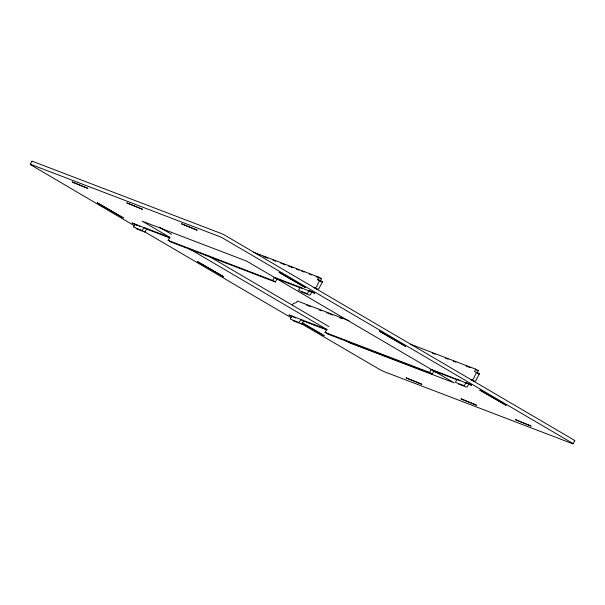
<?xml version="1.0" encoding="UTF-8"?>
<svg xmlns="http://www.w3.org/2000/svg" width="605" height="605" viewBox="0 0 605 605"><rect width="100%" height="100%" fill="white"/><g stroke="black" fill="none" stroke-linecap="round" stroke-linejoin="round"><path stroke-width="0.91" d="M313.897 287.7L315.78 287.511L316.566 286.77L319.599 280.425L317.685 279.578L318.676 277.105L253.608 252.217M314.01 287.473L316.725 289.069L318.744 288.933L322.314 282.021L321.066 281.302M470.796 379.721L472.671 379.532L473.458 378.791L476.49 372.446L474.577 371.606L475.575 369.126L410.5 344.237M470.902 379.494L473.617 381.089L475.636 380.961L479.205 374.041L477.663 373.27M320.438 281.053L321.391 278.693L318.676 277.105M477.33 373.081L478.29 370.721L475.575 369.126M302.175 288.426L300.14 287.231L298.832 289.651A0.87 0.386 -59.6 0 0 298.794 290.43L307.075 293.584A0.915 0.408 -59.6 0 0 307.786 292.964L309.057 290.619L314.729 293.334L312.014 291.746L312.188 291.383M467.363 383.623L457.032 379.169L455.724 381.672A0.87 0.386 -59.6 0 0 455.686 382.451L463.967 385.604A0.915 0.408 -59.6 0 0 464.685 384.984L465.956 382.64L471.62 385.362L468.913 383.767L469.079 383.404M30.25 164.326L31.921 161.248M135.626 224.841L132.041 222.92L134.968 224.092L133.644 226.557A0.923 0.408 -59.6 0 0 133.569 227.14L141.948 230.429A0.87 0.386 -59.6 0 0 142.636 229.787L143.892 227.48L169.755 237.349L168.114 240.366L172.266 242.575L275.335 281.99L277.128 278.958L300.367 287.844M169.839 237.931L146.599 229.068L145.351 231.375A0.87 0.386 -59.6 0 1 144.655 232.025L136.276 228.735A0.923 0.408 -59.6 0 1 136.291 228.372M170.829 241.962L171.079 241.501M168.114 240.366L272.628 280.402L274.413 277.37L300.14 287.231M291.897 316.627L288.933 314.94L291.867 316.113L290.544 318.578A0.923 0.408 -59.6 0 0 290.46 319.16L298.84 322.45A0.87 0.386 -59.6 0 0 299.528 321.807L300.965 319.576M311.772 292.207L310.501 294.552A0.915 0.408 -59.6 0 1 309.79 295.179L301.509 292.026A0.87 0.386 -59.6 0 1 301.54 291.247M326.73 329.952L303.498 321.096L302.243 323.403A0.87 0.386 -59.6 0 1 301.555 324.046L293.175 320.756A0.923 0.408 -59.6 0 1 293.183 320.393M457.259 379.864L434.027 370.978L432.235 374.011L329.158 334.595L325.014 332.387L326.655 329.37L292.124 316.105L292.994 316.672M327.721 333.983L327.971 333.521M325.014 332.387L429.52 372.423L431.312 369.39L457.864 379.713M468.671 384.228L467.393 386.572A0.915 0.408 -59.6 0 1 466.682 387.2L458.401 384.046A0.87 0.386 -59.6 0 1 458.303 383.827M573.079 443.752L574.75 440.674M292.366 305.404C292.949 301.645 296.337 304.27 297.146 301.29A0.96 0.431 -59.6 0 1 297.592 301.063L349.017 320.726M312.014 291.746L309.057 290.619M468.913 383.767L465.956 382.64M97.292 202.811L123.45 217.974L97.284 202.819M310.841 291.852L311.242 291.973L300.844 287.617M257.193 254.145L259.832 255.151M263.341 256.49L267.728 258.169M272.999 260.188L275.63 261.194M280.864 263.19L285.189 264.846M288.653 266.17L292.979 267.826M296.442 269.149L299.036 270.148M301.6 271.123L304.141 272.091M309.215 274.035L311.757 275.01M136.405 225.143L137.138 225.423M139.316 226.255L140.383 226.663M145.381 228.577L146.153 228.773M306.266 304.928L310.539 306.561M319.085 309.836L321.641 310.811M326.753 312.762L332.712 315.046M339.534 317.648L342.143 318.654M432.53 353.214L435.161 354.22M445.545 358.198L448.146 359.188M453.334 361.17L455.936 362.168M466.115 366.063L470.342 367.681M295.013 317.708L295.663 317.958M465.472 382.897L466.538 383.305M433.089 371.069L439.23 373.414M315.991 276.629L321.391 278.693M476.74 370.131L478.29 370.721M459.876 380.757L459.467 380.59M294.166 317.338L293.743 317.111M144.61 227.866L135.77 224.402L137.388 225.4M319.621 280.183L322.336 281.771M476.521 372.204L479.236 373.799M319.599 280.425L322.314 282.021M476.49 372.446L479.205 374.041M317.685 279.578L320.393 281.174M458.151 379.88L458.741 380.227M274.216 277.468L276.931 279.056M431.115 369.489L433.823 371.077M272.628 280.402L275.335 281.99M429.52 372.423L432.235 374.011M159.38 227.17L171.555 234.316M208.906 256.217L328.946 326.624M169.884 237.394L142.281 221.203L246.598 261.095L454.211 382.867L349.894 342.974L345.047 340.131M188.556 248.345L327.275 329.71M143.892 227.48L146.599 229.068M300.783 319.5L303.498 321.096M134.968 224.092L137.002 225.287M291.867 316.113L293.221 316.907M302.84 323.146L324.227 335.73L301.925 322.888M134.779 225.998L30.749 164.817A8.273 0.544 28.5 0 1 30.742 164.363L219.123 236.404A8.273 0.544 28.5 0 1 223.555 238.552L572.58 443.261A8.273 0.544 28.5 0 1 572.58 443.715L384.205 371.674A8.273 0.544 28.5 0 1 379.774 369.526L300.564 323.229M143.627 231.186L290.982 317.61M574.258 440.637A8.273 0.544 28.5 0 0 574.251 440.183L225.226 235.474A8.273 0.544 28.5 0 0 220.795 233.326L32.42 161.285A8.273 0.544 28.5 0 0 32.42 161.739M197.101 230.172L181.545 223.827L197.101 230.172M406.235 377.898L421.791 384.273L406.235 377.898M87.793 188.367L72.229 181.999L87.793 188.367M515.551 419.704L531.099 426.079L515.596 419.704M142.455 209.277L126.868 202.902L142.455 209.277M476.46 405.176L460.874 398.801L476.445 405.184M279.124 272.356L305.268 287.511L279.124 272.356M223.668 276.75L197.502 261.602L223.668 276.75M379.35 331.139L405.486 346.279L379.35 331.139M479.901 390.112L506.045 405.259L479.901 390.112"/></g></svg>
